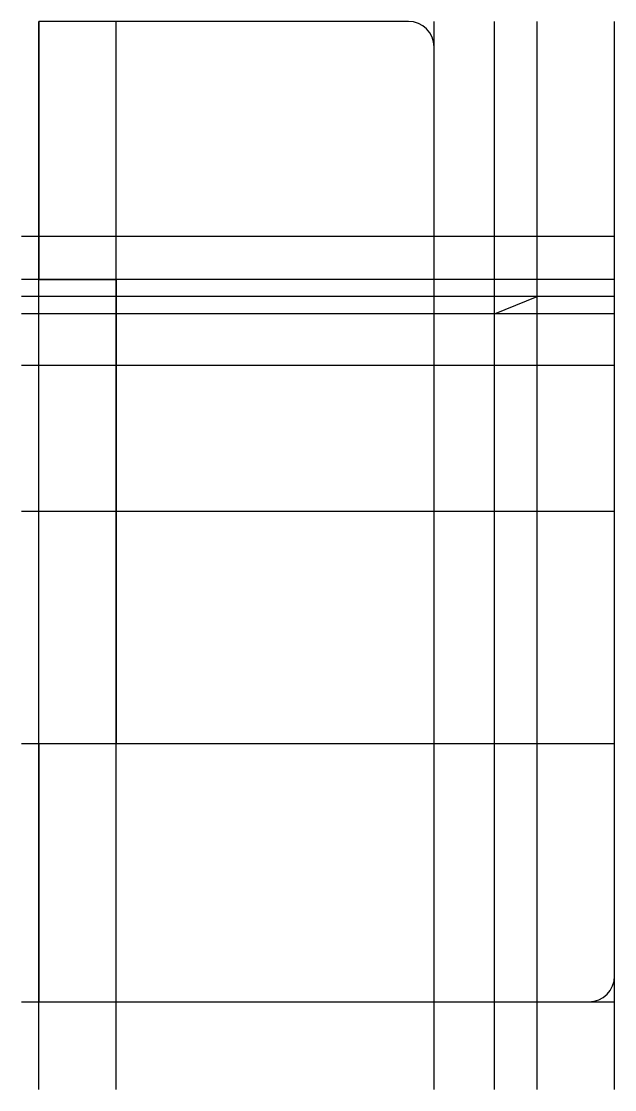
# Model space of a CAD drawing. Extents: x -2 to 67, y -10 to 114.
import ezdxf

# ---------------------------------------------------------------- set-up
doc = ezdxf.new("R2010")
doc.units = 0
doc.layers.get('0').update_dxf_attribs({"linetype": 'CONTINUOUS'})

msp = doc.modelspace()

# ---------------------------------------------------------------- linework, layer by layer
at = {"linetype": 'CONTINUOUS'}
for p, q in [((0, -10.22), (0, 114)), ((43, 114), (0, 114)), ((0, 114), (0, 84)), ((9, -10.22), (9, 114)), ((46, -10.22), (46, 114)), ((53, -10.22), (53, 114)), ((58, -10.22), (58, 114)), ((67, -10.22), (67, 114)), ((46, 89), (46, 111)), ((67, 89), (-2.04, 89)), ((58, 89), (46, 89)), ((58, 82), (58, 89)), ((67, 84), (-2.04, 84)), ((0, 84), (9, 84)), ((9, 84), (9, 30)), ((67, 82), (-2.04, 82)), ((53, 80), (58, 82)), ((67, 80), (-2.04, 80)), ((53, 74), (53, 80)), ((67, 74), (-2.04, 74)), ((67, 74), (53, 74)), ((67, 3), (67, 74)), ((67, 57), (-2.04, 57)), ((67, 30), (-2.04, 30)), ((9, 30), (0, 30)), ((0, 30), (0, 0)), ((-2.04, 0), (67, 0)), ((0, 0), (64, 0))]:
    msp.add_line(p, q, dxfattribs=at)
for centre, start, end in [((43, 111), 0, 90), ((64, 3), 270, 0)]:
    msp.add_arc(centre, 3, start, end, dxfattribs=at)

doc.saveas('drawing.dxf')
